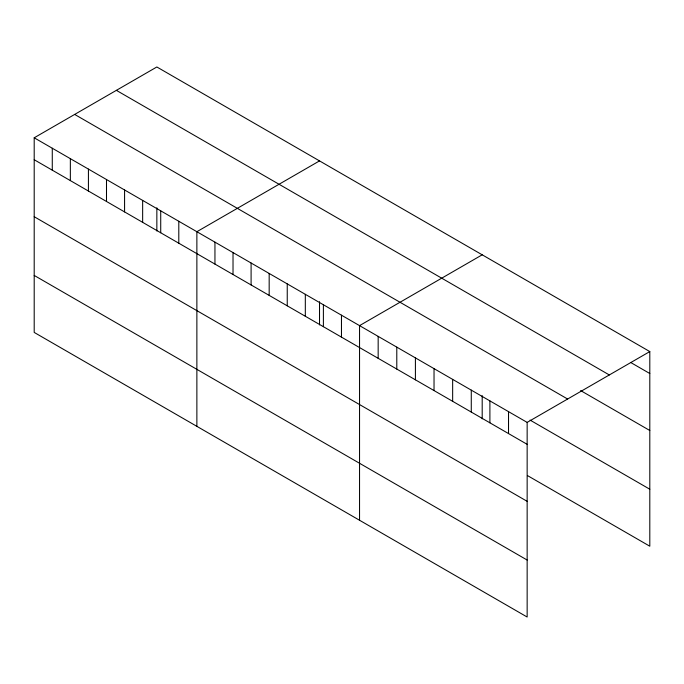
<?xml version="1.0" encoding="UTF-8"?>
<svg xmlns="http://www.w3.org/2000/svg" width="684" height="684" viewBox="0 0 684 684"><rect width="100%" height="100%" fill="white"/><g stroke="black" fill="none" stroke-linecap="round" stroke-linejoin="round"><path stroke-width="1.03" d="M34.2 137.792L527.15 422.396L527.15 617.019L34.2 332.424L34.2 137.792L156.85 66.981L649.8 351.576L649.8 546.208L527.424 475.551M319.522 160.894L196.872 231.714L196.872 426.337M482.194 254.816L359.545 325.627L359.545 520.259M527.15 422.396L649.8 351.576M631.178 362.768L649.8 373.515M116.374 90.348L609.324 374.952M580.63 390.573L649.8 430.501M74.676 114.425L567.626 399.029M530.083 420.104L649.8 489.222M34.2 159.731L527.15 444.326M34.2 216.717L527.15 501.321M34.2 275.43L527.15 560.034M508.528 411.64L508.528 433.579M489.898 400.892L489.898 422.823M482.194 395.626L482.194 418.839M471.276 390.137L471.276 412.076M452.654 379.389L452.654 401.32M434.032 368.633L434.032 390.573M415.41 357.886L415.41 379.825M396.788 347.13L396.788 369.069M378.166 336.383L378.166 358.322M341.47 315.196L341.47 337.135M323.395 304.756L323.395 326.696M319.522 301.704L319.522 324.917M305.321 294.325L305.321 316.264M287.246 283.886L287.246 305.825M269.171 273.455L269.171 295.385M251.096 263.015L251.096 284.954M233.022 252.584L233.022 274.515M214.947 242.145L214.947 264.084M178.798 221.274L178.798 243.213M160.723 210.843L160.723 232.774M156.85 207.782L156.85 231.004M142.648 200.403L142.648 222.343M124.573 189.972L124.573 211.903M106.499 179.533L106.499 201.472M88.424 169.102L88.424 191.033M70.349 158.662L70.349 180.602M52.275 148.231L52.275 170.162"/></g></svg>
